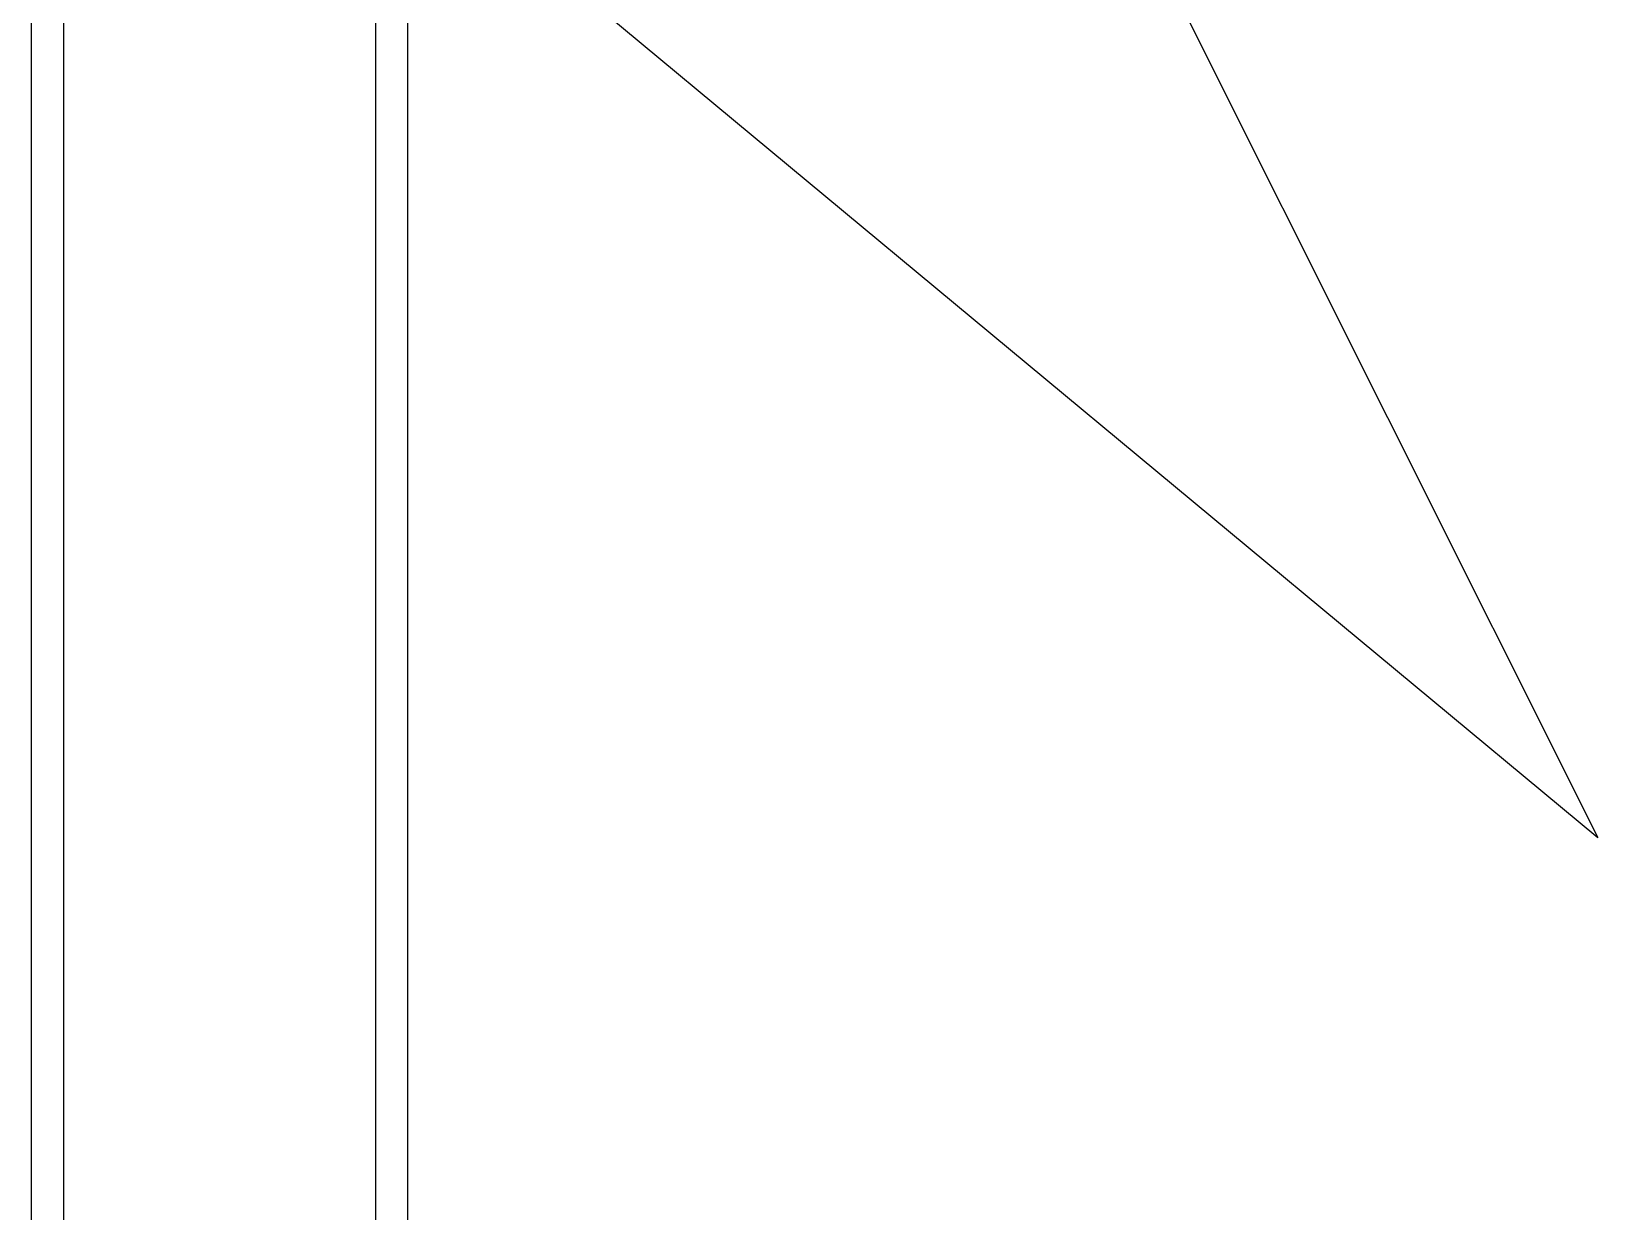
# Model space of a CAD drawing. Extents: x 1247970 to 1725648, y 860327 to 1277876.
# Drawn here: x 1334974 to 1335843, y 1195505 to 1196160 of the extents above; entities that cross this region are included whole.
import ezdxf

# ---------------------------------------------------------------- set-up
doc = ezdxf.new("R2010")
doc.units = 0
doc.header["$LTSCALE"] = 1000
doc.header["$MEASUREMENT"] = 0
doc.layers.get('0').update_dxf_attribs({"color": 254})
doc.layers.add('PUB_DIM', color=254, linetype='Continuous')
doc.layers.add('TK', color=4, linetype='Continuous')
doc.styles.get("Standard").update_dxf_attribs({"font": 'gbenor.shx', "bigfont": 'gbcbig.shx'})
doc.dimstyles.get("Standard").update_dxf_attribs({"dimtxt": 0.18, "dimasz": 0.18, "dimexe": 0.18, "dimexo": 0.0625, "dimgap": 0.09, "dimtad": 0, "dimtih": 1, "dimtoh": 1, "dimdec": 4, "dimzin": 0, "dimdsep": 46, "dimtxsty": 'Standard', "dimcen": 0.09, "dimadec": 0, "dimazin": 0, "dimtfac": 1, "dimtdec": 4, "dimtofl": 0, "dimtmove": 0, "dimatfit": 3, "dimfxl": 0, "dimtolj": 1, "dimtzin": 0, "dimarcsym": 0})

# ---------------------------------------------------------------- blocks, each defined once
blk = doc.blocks.new('A$C63786A89')
at = {"linetype": 'Continuous'}
for p, q in [((1956.88, 3631.99), (1956.88, 2031.99)), ((2165.58, 3631.99), (2165.58, 2031.99)), ((1974.7, 3556.74), (1974.7, 2209.05)), ((2147.77, 3556.74), (2147.77, 2209.05))]:
    blk.add_line(p, q, dxfattribs=at)
at = {"layer": 'PUB_DIM'}
for points in [[(2397.53, 3924.18), (2825.59, 3068.89)], [(2139.79, 3638.26), (2825.59, 3068.89)]]:
    blk.add_leader(points, dimstyle='Standard', override={"dimgap": 20}, dxfattribs=at)

msp = doc.modelspace()

# ---------------------------------------------------------------- block references
at = {"layer": 'TK'}
msp.add_blockref('A$C63786A89', (1333017.03, 1192643.73, -355), dxfattribs=at)

doc.saveas('drawing.dxf')
